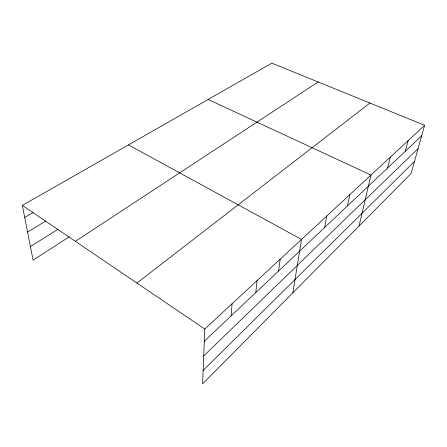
<?xml version="1.0" encoding="UTF-8"?>
<svg xmlns="http://www.w3.org/2000/svg" width="447" height="447" viewBox="0 0 447 447"><rect width="100%" height="100%" fill="white"/><g stroke="black" fill="none" stroke-linecap="round" stroke-linejoin="round"><path stroke-width="0.67" d="M424.65 125.305L204.787 329.048L202.62 383.861L411.061 173.537L424.65 125.305L271.832 63.139L22.35 205.402L33.095 260.137L69.352 236.737M231.133 315.873L232.066 303.77M255.796 292.562L257.114 280.56M278.554 271.055L280.185 259.176M292.858 292.807L301.513 239.413L128.445 144.901M324.639 227.506L326.83 215.957M347.464 205.933L349.884 194.59M359.064 226.003L370.971 175.051L208.129 99.463M387.583 168.022L390.332 157.109M405.306 151.276L408.167 140.581M203.15 370.412L414.464 161.445M203.726 355.929L418.079 148.616M204.307 341.223L421.7 135.782M136.916 283.052L369.915 103.039M75.353 241.324L318.135 81.974M30.435 246.565L58.06 229.261M27.585 232.054L45.817 220.997M24.714 217.426L33.128 212.493M22.35 205.402L204.787 329.048"/></g></svg>
